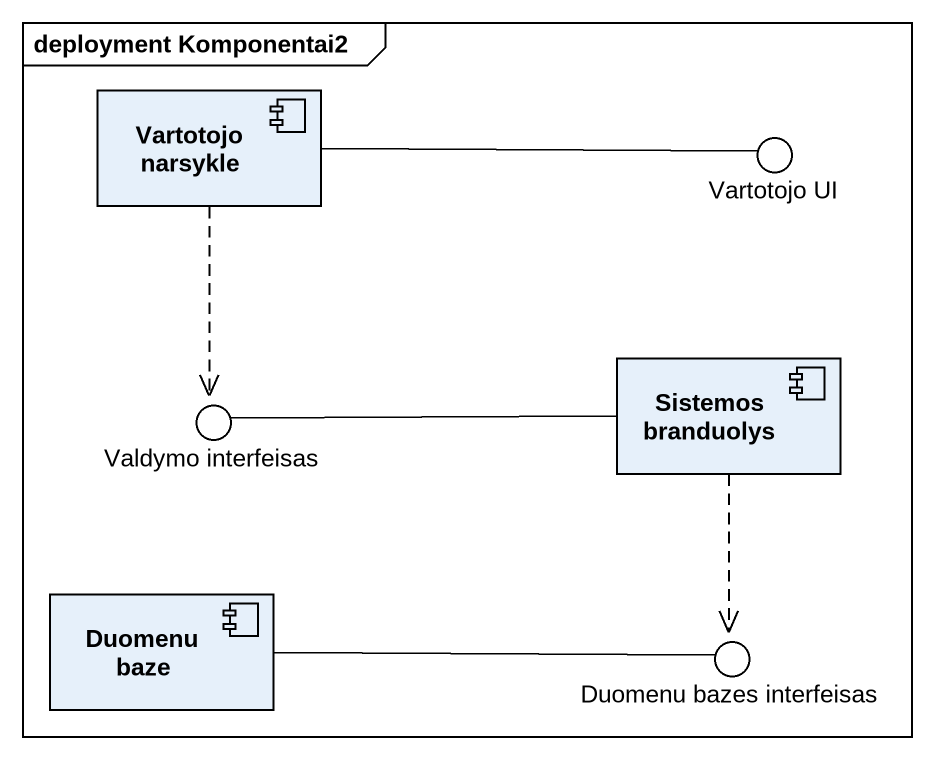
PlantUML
@startuml
mainframe deployment Komponentai2
component "Vartotojo narsykle" as Vartotojo_narsykle
() "Vartotojo UI" as Vartotojo_UI
() "Valdymo interfeisas" as Valdymo_interfeisas
component "Sistemos branduolys" as Sistemos_branduolys
component "Duomenu baze" as Duomenu_baze
() "Duomenu bazes interfeisas" as Duomenu_bazes_interfeisas
Vartotojo_narsykle -right- Vartotojo_UI
Vartotojo_narsykle ..> Valdymo_interfeisas
Sistemos_branduolys -left- Valdymo_interfeisas
Sistemos_branduolys ..> Duomenu_bazes_interfeisas
Duomenu_baze -right- Duomenu_bazes_interfeisas
@enduml
